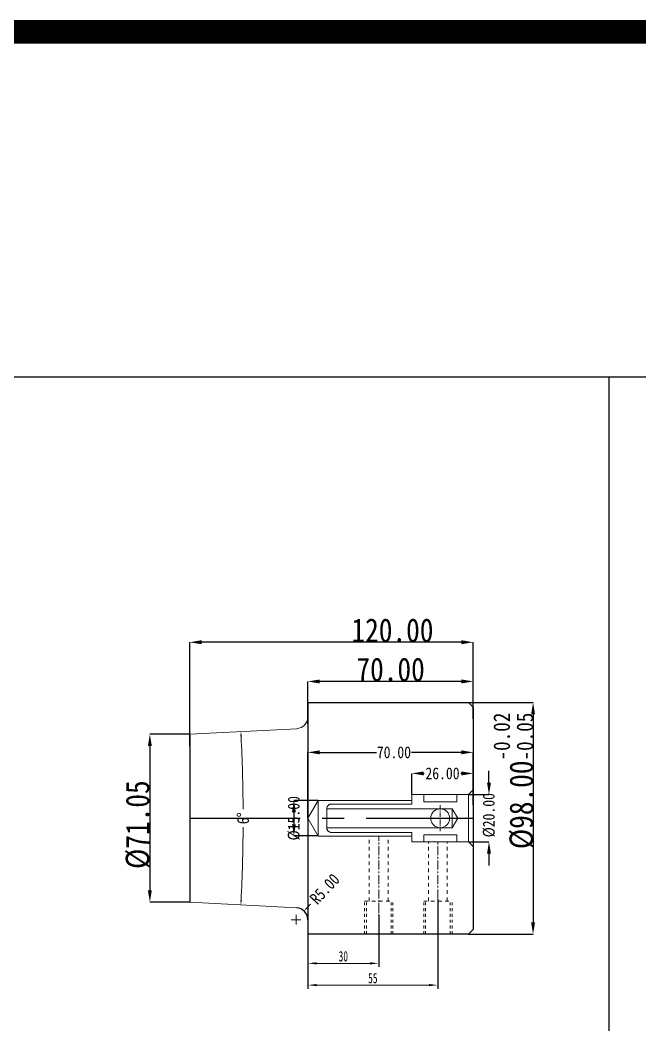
# Model space of a CAD drawing. Header units: millimetres. Extents: x 2667 to 4588, y -8940 to -2822.
# Drawn here: x 3329.3 to 3591.6, y -3246.5 to -2821.5 of the extents above; entities that cross this region are included whole.
import ezdxf

# ---------------------------------------------------------------- set-up
doc = ezdxf.new("R2010")
doc.units = ezdxf.units.MM
doc.header["$LTSCALE"] = 16.335
doc.header["$PDMODE"] = 3
doc.header["$PDSIZE"] = 8
for name, pattern in [('CENTER', [0.6, 0.375, -0.075, 0.075, -0.075]), ('HIDDEN', [0.2, 0.1, -0.1]), ('HIDDENX2', [0.75, 0.5, -0.25])]:
    doc.linetypes.add(name, pattern=pattern)
doc.layers.get('0').update_dxf_attribs({"linetype": 'CONTINUOUS'})
doc.layers.get('Defpoints').update_dxf_attribs({"linetype": 'CONTINUOUS'})
for name, color, linetype, lineweight in [('CDRAFT0', 7, 'CONTINUOUS', 35), ('cool', 153, 'HIDDEN', 9), ('screw', 33, 'CONTINUOUS', 13), ('虚线', 6, 'HIDDENX2', 13)]:
    doc.layers.add(name, color=color, linetype=linetype, lineweight=lineweight)
doc.styles.get("Standard").update_dxf_attribs({"font": 'txt', "width": 0.85})
doc.styles.add('标准', font='SIMFANG.TTF', dxfattribs={"width": 0.667})
doc.dimstyles.new('mold', dxfattribs={"dimtxt": 10, "dimasz": 5, "dimexe": 0, "dimexo": 0, "dimgap": 0, "dimtad": 1, "dimzin": 1, "dimdsep": 46, "dimtxsty": 'Standard', "dimcen": 0, "dimclrd": 4, "dimclre": 4, "dimclrt": 6, "dimazin": 0, "dimtfac": 1, "dimtofl": 0, "dimtmove": 0, "dimatfit": 3, "dimfxl": 0, "dimarcsym": 0})
doc.dimstyles.get("Standard").update_dxf_attribs({"dimtxt": 3.5, "dimasz": 3.5, "dimexe": 0.18, "dimexo": 0.0625, "dimgap": 0.09, "dimtad": 1, "dimdsep": 46, "dimtxsty": 'Standard', "dimcen": 0.09, "dimadec": 0, "dimazin": 0, "dimtol": 1, "dimtp": 0.01, "dimtm": 0.01, "dimtfac": 1, "dimtofl": 0, "dimtmove": 0, "dimatfit": 3, "dimfxl": 0, "dimtolj": 1, "dimarcsym": 0})
doc.dimstyles.new('STANDARD$0', dxfattribs={"dimscale": 2, "dimtxt": 3, "dimasz": 3, "dimexe": 1.25, "dimexo": 0.625, "dimgap": 0.5, "dimtad": 0, "dimdsep": 46, "dimlunit": 6, "dimtxsty": 'Standard', "dimblk": 'CLOSEDBLANK', "dimcen": 0, "dimclrt": 2, "dimazin": 2, "dimtfac": 2, "dimtmove": 1, "dimatfit": 3, "dimfxl": 0, "dimtolj": 1, "dimtzin": 0, "dimarcsym": 0})
doc.dimstyles.new('标准$0', dxfattribs={"dimscale": 1.5, "dimtxt": 2.918919, "dimasz": 2.5, "dimexe": 1, "dimexo": 0.625, "dimgap": 0.509619, "dimtad": 1, "dimdec": 1, "dimdsep": 46, "dimtxsty": '标准', "dimblk": '_CAXARROW', "dimcen": 0, "dimdle": 1, "dimazin": 2, "dimtfac": 0.707107, "dimtdec": 3, "dimtmove": 2, "dimatfit": 3, "dimfxl": 0, "dimfrac": 2, "dimtolj": 1, "dimtzin": 0, "dimlwd": 18, "dimarcsym": 0})

# ---------------------------------------------------------------- blocks, each defined once
blk = doc.blocks.new('*D38')
at = {"color": 4, "lineweight": -2}
for p, q in [((3451.06, -3119.34), (3451.06, -3101.25)), ((3516.06, -3101.25), (3456.06, -3101.25)), ((3521.06, -3112.11), (3521.06, -3101.25))]:
    blk.add_line(p, q, dxfattribs=at)
at = {"color": 4}
for points in [[(3456.06, -3100.41), (3456.06, -3102.08), (3451.06, -3101.25)], [(3516.06, -3100.41), (3516.06, -3102.08), (3521.06, -3101.25)]]:
    blk.add_solid(points, dxfattribs=at)
at = {"layer": 'Defpoints', "color": 0}
for p in [(3451.06, -3101.25), (3521.06, -3112.11), (3451.06, -3119.34)]:
    blk.add_point(p, dxfattribs=at)
at = {"color": 6, "insert": (3486.06, -3096.25), "char_height": 10, "attachment_point": 5}
blk.add_mtext('70.00', dxfattribs=at)
blk = doc.blocks.new('*D39')
at = {"color": 4, "lineweight": -2}
for p, q in [((3401.06, -3128.41), (3401.06, -3084.67)), ((3516.06, -3084.67), (3406.06, -3084.67)), ((3521.06, -3117.11), (3521.06, -3084.67))]:
    blk.add_line(p, q, dxfattribs=at)
at = {"color": 4}
for points in [[(3406.06, -3083.83), (3406.06, -3085.5), (3401.06, -3084.67)], [(3516.06, -3083.83), (3516.06, -3085.5), (3521.06, -3084.67)]]:
    blk.add_solid(points, dxfattribs=at)
at = {"layer": 'Defpoints', "color": 0}
for p in [(3401.06, -3084.67), (3521.06, -3117.11), (3401.06, -3128.41)]:
    blk.add_point(p, dxfattribs=at)
at = {"color": 6, "insert": (3486.85, -3079.67), "char_height": 10, "attachment_point": 5}
blk.add_mtext('120.00', dxfattribs=at)
blk = doc.blocks.new('*D40')
at = {"color": 4, "lineweight": -2}
for p, q in [((3519.06, -3110.11), (3546.36, -3110.11)), ((3546.36, -3115.11), (3546.36, -3203.11)), ((3519.06, -3208.11), (3546.36, -3208.11))]:
    blk.add_line(p, q, dxfattribs=at)
at = {"color": 4}
for points in [[(3545.52, -3115.11), (3547.19, -3115.11), (3546.36, -3110.11)], [(3545.52, -3203.11), (3547.19, -3203.11), (3546.36, -3208.11)]]:
    blk.add_solid(points, dxfattribs=at)
at = {"layer": 'Defpoints', "color": 0}
for p in [(3519.06, -3110.11), (3519.06, -3208.11), (3546.36, -3208.11)]:
    blk.add_point(p, dxfattribs=at)
at = {"color": 6, "insert": (3538.19, -3143.3), "char_height": 10, "attachment_point": 5, "rotation": 90}
blk.add_mtext('%%C98.00{\\H0.7x;\\S-0.02^ -0.05;}', dxfattribs=at)
blk = doc.blocks.new('*D41')
at = {"color": 4, "lineweight": -2}
for p, q in [((3495.06, -3149.11), (3495.06, -3140.15)), ((3500.06, -3140.15), (3500.24, -3140.15)), ((3516.06, -3140.15), (3515.82, -3140.15)), ((3521.06, -3147.11), (3521.06, -3140.15))]:
    blk.add_line(p, q, dxfattribs=at)
at = {"color": 4}
for points in [[(3500.06, -3139.32), (3500.06, -3140.98), (3495.06, -3140.15)], [(3516.06, -3139.32), (3516.06, -3140.98), (3521.06, -3140.15)]]:
    blk.add_solid(points, dxfattribs=at)
at = {"layer": 'Defpoints', "color": 0}
for p in [(3495.06, -3140.15), (3521.06, -3147.11), (3495.06, -3149.11)]:
    blk.add_point(p, dxfattribs=at)
at = {"color": 6, "insert": (3508.03, -3140.15), "char_height": 5, "attachment_point": 5}
blk.add_mtext('\\A1;26.00', dxfattribs=at)
blk = doc.blocks.new('*D42')
at = {"color": 4, "lineweight": -2}
for p, q in [((3455.39, -3151.61), (3445.16, -3151.61)), ((3445.16, -3156.61), (3445.16, -3161.61)), ((3455.39, -3166.61), (3445.16, -3166.61))]:
    blk.add_line(p, q, dxfattribs=at)
at = {"color": 4}
for points in [[(3444.33, -3156.61), (3445.99, -3156.61), (3445.16, -3151.61)], [(3444.33, -3161.61), (3445.99, -3161.61), (3445.16, -3166.61)]]:
    blk.add_solid(points, dxfattribs=at)
at = {"layer": 'Defpoints', "color": 0}
for p in [(3455.39, -3151.61), (3445.16, -3166.61), (3455.39, -3166.61)]:
    blk.add_point(p, dxfattribs=at)
at = {"color": 6, "insert": (3445.16, -3159.11), "char_height": 5, "attachment_point": 5, "rotation": 90}
blk.add_mtext('\\A1;%%c15.00', dxfattribs=at)
blk = doc.blocks.new('*D43')
at = {"color": 4, "lineweight": -2}
for p, q in [((3451.06, -3159.11), (3451.06, -3131.24)), ((3456.06, -3131.24), (3480.04, -3131.24)), ((3516.06, -3131.24), (3494.92, -3131.24)), ((3521.06, -3153.44), (3521.06, -3131.24))]:
    blk.add_line(p, q, dxfattribs=at)
at = {"color": 4}
for points in [[(3456.06, -3130.4), (3456.06, -3132.07), (3451.06, -3131.24)], [(3516.06, -3130.4), (3516.06, -3132.07), (3521.06, -3131.24)]]:
    blk.add_solid(points, dxfattribs=at)
at = {"layer": 'Defpoints', "color": 0}
for p in [(3451.06, -3131.24), (3521.06, -3153.44), (3451.06, -3159.11)]:
    blk.add_point(p, dxfattribs=at)
at = {"color": 6, "insert": (3487.48, -3131.24), "char_height": 5, "attachment_point": 5}
blk.add_mtext('\\A1;70.00', dxfattribs=at)
blk = doc.blocks.new('*D87')
at = {"color": 4, "lineweight": -2}
for p, q in [((3527.69, -3144.11), (3527.69, -3139.11)), ((3519.06, -3149.11), (3527.69, -3149.11)), ((3519.06, -3169.11), (3527.69, -3169.11)), ((3527.69, -3174.11), (3527.69, -3179.11))]:
    blk.add_line(p, q, dxfattribs=at)
at = {"color": 4}
for points in [[(3526.86, -3144.11), (3528.52, -3144.11), (3527.69, -3149.11)], [(3526.86, -3174.11), (3528.52, -3174.11), (3527.69, -3169.11)]]:
    blk.add_solid(points, dxfattribs=at)
at = {"layer": 'Defpoints', "color": 0}
for p in [(3519.06, -3149.11), (3519.06, -3169.11), (3527.69, -3169.11)]:
    blk.add_point(p, dxfattribs=at)
at = {"color": 6, "insert": (3527.69, -3157.82), "char_height": 5, "attachment_point": 5, "rotation": 90}
blk.add_mtext('\\A1;%%c20.00', dxfattribs=at)
blk = doc.blocks.new('_CAXARROW')
blk.add_hatch(color=0).paths.add_polyline_path([(0, 0), (-1, 0.125), (-1, -0.125)], flags=0)
blk = doc.blocks.new('*D89')
at = {"layer": 'CDRAFT0', "color": 0, "linetype": 'Continuous', "lineweight": -2}
for p, q in [((3451.06, -3187.56), (3451.06, -3221.97)), ((3481.06, -3200.05), (3481.06, -3221.97))]:
    blk.add_line(p, q, dxfattribs=at)
at = {"layer": 'CDRAFT0', "color": 0, "linetype": 'Continuous', "lineweight": 18}
blk.add_line((3477.31, -3220.47), (3454.81, -3220.47), dxfattribs=at)
at = {"layer": 'Defpoints', "color": 0}
for p in [(3451.06, -3186.62), (3481.06, -3199.11), (3451.06, -3220.47)]:
    blk.add_point(p, dxfattribs=at)
at = {"layer": 'CDRAFT0', "color": 0, "lineweight": 18, "xscale": 3.75, "yscale": 3.75, "zscale": 3.75, "rotation": 180}
blk.add_blockref('_CAXARROW', (3451.06, -3220.47), dxfattribs=at)
at = {"layer": 'CDRAFT0', "color": 0, "lineweight": 18, "xscale": 3.75, "yscale": 3.75, "zscale": 3.75}
blk.add_blockref('_CAXARROW', (3481.06, -3220.47), dxfattribs=at)
at = {"layer": 'CDRAFT0', "color": 0, "insert": (3466.06, -3217.52), "char_height": 4.378, "attachment_point": 5, "style": '标准'}
blk.add_mtext('\\A1;30', dxfattribs=at)
blk = doc.blocks.new('*D90')
at = {"layer": 'CDRAFT0', "color": 0, "linetype": 'Continuous', "lineweight": -2}
for p, q in [((3451.06, -3185.69), (3451.06, -3231.18)), ((3506.06, -3193.28), (3506.06, -3231.18))]:
    blk.add_line(p, q, dxfattribs=at)
at = {"layer": 'CDRAFT0', "color": 0, "linetype": 'Continuous', "lineweight": 18}
blk.add_line((3454.81, -3229.68), (3502.31, -3229.68), dxfattribs=at)
at = {"layer": 'Defpoints', "color": 0}
for p in [(3451.06, -3184.75), (3506.06, -3192.34), (3506.06, -3229.68)]:
    blk.add_point(p, dxfattribs=at)
at = {"layer": 'CDRAFT0', "color": 0, "lineweight": 18, "xscale": 3.75, "yscale": 3.75, "zscale": 3.75, "rotation": 180}
blk.add_blockref('_CAXARROW', (3451.06, -3229.68), dxfattribs=at)
at = {"layer": 'CDRAFT0', "color": 0, "lineweight": 18, "xscale": 3.75, "yscale": 3.75, "zscale": 3.75}
blk.add_blockref('_CAXARROW', (3506.06, -3229.68), dxfattribs=at)
at = {"layer": 'CDRAFT0', "color": 0, "insert": (3478.56, -3226.73), "char_height": 4.378, "attachment_point": 5, "style": '标准'}
blk.add_mtext('\\A1;55', dxfattribs=at)
blk = doc.blocks.new('*D56')
at = {"color": 4, "lineweight": -2}
for p, q in [((3401.06, -3123.59), (3384.21, -3123.59)), ((3384.21, -3128.59), (3384.21, -3189.64)), ((3401.06, -3194.64), (3384.21, -3194.64))]:
    blk.add_line(p, q, dxfattribs=at)
at = {"color": 4}
for points in [[(3383.37, -3128.59), (3385.04, -3128.59), (3384.21, -3123.59)], [(3383.37, -3189.64), (3385.04, -3189.64), (3384.21, -3194.64)]]:
    blk.add_solid(points, dxfattribs=at)
at = {"layer": 'Defpoints', "color": 0}
for p in [(3401.06, -3123.59), (3384.21, -3194.64), (3401.06, -3194.64)]:
    blk.add_point(p, dxfattribs=at)
at = {"color": 6, "insert": (3379.21, -3161.81), "char_height": 10, "attachment_point": 5, "rotation": 90}
blk.add_mtext('%%c71.05', dxfattribs=at)
blk = doc.blocks.new('*D101')
at = {"color": 0, "lineweight": 0}
blk.add_line((3452.21, -3195.43), (3450.84, -3196.89), dxfattribs=at)
at = {"color": 1, "lineweight": 0}
for p, q in [((3446.06, -3204), (3446.06, -3200)), ((3444.06, -3202), (3448.06, -3202))]:
    blk.add_line(p, q, dxfattribs=at)
at = {"color": 0}
blk.add_solid([(3450.6, -3196.66), (3451.09, -3197.12), (3449.48, -3198.35)], dxfattribs=at)
at = {"layer": 'Defpoints', "color": 0}
for p in [(3449.48, -3198.35), (3446.06, -3202)]:
    blk.add_point(p, dxfattribs=at)
at = {"color": 0, "lineweight": 0, "insert": (3458.21, -3189), "char_height": 5, "attachment_point": 5, "rotation": 46.9453}
blk.add_mtext('\\A1;R5.00', dxfattribs=at)
blk = doc.blocks.new('*D102')
at = {"color": 0, "lineweight": 0}
for start, end in [(0.31356, 2.8364), (357.1636, 359.68644)]:
    blk.add_arc((2723.22, -3159.11), 700.45, start, end, dxfattribs=at)
at = {"color": 0}
for points in [[(3422.48, -3124.47), (3423.15, -3124.44), (3422.71, -3122.46)], [(3423.15, -3193.79), (3422.48, -3193.76), (3422.71, -3195.77)]]:
    blk.add_solid(points, dxfattribs=at)
at = {"layer": 'Defpoints', "color": 0}
for p in [(3446.33, -3121.22), (3401.06, -3123.59), (3423.57, -3146.89), (3401.06, -3194.64), (3446.33, -3197.01)]:
    blk.add_point(p, dxfattribs=at)
at = {"color": 0, "lineweight": 0, "insert": (3423.67, -3159.11), "char_height": 5, "attachment_point": 5, "rotation": 90}
blk.add_mtext('\\A1;6°', dxfattribs=at)

msp = doc.modelspace()

# ---------------------------------------------------------------- linework, layer by layer
at = {"ltscale": 0.5}
msp.add_line((3578.421, -2972.433), (3578.421, -3658.147), dxfattribs=at)
for p, q in [((3451.064, -3110.114), (3451.064, -3208.114)), ((3451.064, -3110.114), (3519.064, -3110.114)), ((3519.064, -3110.114), (3521.064, -3112.115)), ((3521.064, -3112.115), (3521.064, -3206.114)), ((3401.064, -3123.59), (3401.064, -3194.638)), ((3519.064, -3208.114), (3451.064, -3208.114)), ((3521.064, -3206.114), (3519.064, -3208.114))]:
    msp.add_line(p, q)
at = {"lineweight": 0}
for p, q in [((3401.064, -3123.59), (3446.325, -3121.218)), ((3401.064, -3194.638), (3446.325, -3197.01))]:
    msp.add_line(p, q, dxfattribs=at)
at = {"color": 1, "linetype": 'CENTER', "ltscale": 7.62}
msp.add_line((3401.064, -3159.114), (3521.064, -3159.114), dxfattribs=at)
at = {"const_width": 10}
msp.add_lwpolyline([(2671.774, -2826.535), (4583.285, -2826.535), (4583.285, -8935.467), (2671.774, -8935.467)], close=True, dxfattribs=at)
at = {"ltscale": 0.5}
msp.add_lwpolyline([(3076.297, -2972.433), (3957.986, -2972.433), (3957.986, -3658.147), (3076.297, -3658.147)], close=True, dxfattribs=at)
at = {"lineweight": 0}
msp.add_arc((3446.064, -3116.225), 5, 273, 0, dxfattribs=at)
at = {"ltscale": 0.5}
msp.add_arc((3446.064, -3202.004), 5, 0, 87, dxfattribs=at)
at = {"layer": 'cool', "ltscale": 0.932966}
for p, q in [((3477.064, -3194.114), (3477.064, -3166.614)), ((3485.064, -3194.114), (3485.064, -3166.614)), ((3502.064, -3194.114), (3502.064, -3169.114)), ((3510.064, -3194.115), (3510.064, -3169.114)), ((3475.064, -3194.114), (3487.064, -3194.114)), ((3500.064, -3194.114), (3512.064, -3194.115))]:
    msp.add_line(p, q, dxfattribs=at)
at = {"layer": 'cool', "color": 1, "linetype": 'CENTER', "ltscale": 0.621977}
for p, q in [((3481.064, -3199.114), (3481.064, -3166.614)), ((3506.064, -3199.114), (3506.064, -3169.114))]:
    msp.add_line(p, q, dxfattribs=at)
at = {"layer": 'screw', "color": 92, "linetype": 'HIDDEN', "ltscale": 0.746373}
for p, q in [((3475.064, -3208.114), (3475.064, -3194.114)), ((3487.064, -3208.114), (3487.064, -3194.114)), ((3500.064, -3208.114), (3500.064, -3194.114)), ((3512.064, -3208.114), (3512.064, -3194.115))]:
    msp.add_line(p, q, dxfattribs=at)
at = {"layer": 'screw', "linetype": 'HIDDEN', "ltscale": 0.746373}
for p, q in [((3475.814, -3208.114), (3475.814, -3194.114)), ((3486.314, -3208.114), (3486.314, -3194.114)), ((3500.814, -3208.114), (3500.814, -3194.114)), ((3511.314, -3208.114), (3511.314, -3194.115))]:
    msp.add_line(p, q, dxfattribs=at)
at = {"layer": 'screw', "color": 1, "linetype": 'CENTER', "ltscale": 0.466483}
for p, q in [((3481.064, -3208.114), (3481.064, -3194.114)), ((3506.064, -3208.114), (3506.064, -3194.114))]:
    msp.add_line(p, q, dxfattribs=at)
at = {"layer": '虚线', "ltscale": 10}
for p, q in [((3519.064, -3149.114), (3521.064, -3147.114)), ((3451.064, -3159.114), (3455.394, -3151.614)), ((3495.064, -3151.614), (3455.394, -3151.614)), ((3455.394, -3151.614), (3455.394, -3166.614)), ((3495.064, -3153.114), (3461.064, -3153.114)), ((3495.064, -3149.114), (3495.064, -3153.114)), ((3519.064, -3149.114), (3495.064, -3149.114)), ((3500.064, -3149.114), (3500.064, -3152.114)), ((3514.064, -3152.114), (3500.064, -3152.114)), ((3514.064, -3149.114), (3514.064, -3152.114)), ((3519.064, -3149.114), (3519.064, -3169.114)), ((3459.064, -3155.114), (3512.188, -3155.114)), ((3459.064, -3163.114), (3459.064, -3155.114)), ((3512.186, -3155.114), (3512.168, -3163.11)), ((3514.485, -3159.096), (3512.186, -3155.114)), ((3451.064, -3159.114), (3455.394, -3166.614)), ((3514.485, -3159.096), (3512.165, -3163.114)), ((3459.064, -3163.114), (3512.165, -3163.114)), ((3495.064, -3165.114), (3461.064, -3165.114)), ((3495.064, -3169.114), (3495.064, -3165.114)), ((3495.064, -3166.614), (3455.394, -3166.614)), ((3519.064, -3169.114), (3495.064, -3169.114)), ((3500.064, -3169.114), (3500.064, -3166.114)), ((3514.064, -3166.114), (3500.064, -3166.114)), ((3514.064, -3169.114), (3514.064, -3166.114)), ((3519.064, -3169.114), (3521.064, -3171.114))]:
    msp.add_line(p, q, dxfattribs=at)
at = {"layer": '虚线', "color": 1, "linetype": 'CENTER', "ltscale": 0.310989}
for p, q in [((3507.064, -3164.614), (3507.064, -3153.614)), ((3501.564, -3159.114), (3512.564, -3159.114))]:
    msp.add_line(p, q, dxfattribs=at)
at = {"layer": '虚线', "ltscale": 10}
msp.add_circle((3507.064, -3159.114), 4, dxfattribs=at)
for centre, start, end in [((3461.064, -3155.114), 90, 180), ((3461.064, -3163.114), 180, 270)]:
    msp.add_arc(centre, 2, start, end, dxfattribs=at)

# ---------------------------------------------------------------- dimensions: what is measured, and where the dimension line sits
at = {"color": 6}
for base, p1, p2, picture, middle in [((3401.064, -3084.667), (3521.064, -3117.115), (3401.064, -3128.415), '*D39', (3486.855, -3084.667)), ((3451.064, -3101.246), (3521.064, -3112.115), (3451.064, -3119.339), '*D38', (3486.064, -3101.246))]:
    dim = msp.add_linear_dim(base=base, p1=p1, p2=p2, dimstyle='mold', dxfattribs=at)
    dim.commit()
    dim.dimension.update_dxf_attribs({"geometry": picture, "text_midpoint": middle, "dimtype": 160})
for base, p1, p2, text, picture, middle in [((3546.357, -3208.114), (3519.064, -3110.114), (3519.064, -3208.114), '%%C<>{\\H0.7x;\\S-0.02^ -0.05;}', '*D40', (3546.357, -3143.304)), ((3384.207, -3194.638), (3401.064, -3123.59), (3401.064, -3194.638), '%%c<>', '*D56', (3384.207, -3161.812))]:
    dim = msp.add_linear_dim(base=base, p1=p1, p2=p2, angle=90, text=text, dimstyle='mold', dxfattribs=at)
    dim.commit()
    dim.dimension.update_dxf_attribs({"geometry": picture, "text_midpoint": middle, "dimtype": 160})
at = {"lineweight": 0}
dim = msp.add_angular_dim_2l(base=(3423.566, -3146.89), line1=((3401.064, -3194.638), (3446.325, -3197.01)), line2=((3401.064, -3123.59), (3446.325, -3121.218)), dimstyle='Standard', override={"dimtxt": 5, "dimasz": 2, "dimexe": 1, "dimexo": 1, "dimgap": 1, "dimtad": 0, "dimzin": 0, "dimdsep": 0, "dimcen": 2, "dimclre": 1, "dimtol": 0, "dimtp": 0, "dimtm": 0, "dimtzin": 0, "dimlwd": 0, "dimlwe": 0}, dxfattribs=at)
dim.commit()
dim.dimension.update_dxf_attribs({"geometry": '*D102', "text_midpoint": (3423.672, -3159.114), "dimtype": 162})
for base, p1, p2, picture, middle in [((3451.064, -3131.235), (3521.064, -3153.44), (3451.064, -3159.114), '*D43', (3487.481, -3131.235)), ((3495.064, -3140.149), (3521.064, -3147.114), (3495.064, -3149.114), '*D41', (3508.03, -3140.149))]:
    dim = msp.add_linear_dim(base=base, p1=p1, p2=p2, dimstyle='STANDARD$0', override={"dimscale": 1, "dimtxt": 5, "dimasz": 5, "dimexe": 0, "dimexo": 0, "dimgap": 0, "dimzin": 0, "dimlunit": 2, "dimclrd": 4, "dimclre": 4, "dimclrt": 6, "dimazin": 0, "dimtp": 0.01, "dimtm": 0.01, "dimtfac": 1, "dimtofl": 0, "dimtmove": 0, "dimfxl": 1.25})
    dim.commit()
    dim.dimension.update_dxf_attribs({"geometry": picture, "text_midpoint": middle, "dimtype": 160})
for base, p1, p2, picture, middle in [((3527.691, -3169.114), (3519.064, -3149.114), (3519.064, -3169.114), '*D87', (3527.691, -3157.824)), ((3445.159, -3166.614), (3455.394, -3151.614), (3455.394, -3166.614), '*D42', (3445.159, -3159.114))]:
    dim = msp.add_linear_dim(base=base, p1=p1, p2=p2, angle=90, text='%%c<>', dimstyle='STANDARD$0', override={"dimscale": 1, "dimtxt": 5, "dimasz": 5, "dimexe": 0, "dimexo": 0, "dimgap": 0, "dimzin": 0, "dimlunit": 2, "dimclrd": 4, "dimclre": 4, "dimclrt": 6, "dimazin": 0, "dimtp": 0.01, "dimtm": 0.01, "dimtfac": 1, "dimtofl": 0, "dimtmove": 0, "dimfxl": 1.25})
    dim.commit()
    dim.dimension.update_dxf_attribs({"geometry": picture, "text_midpoint": middle, "dimtype": 160})
dim = msp.add_radius_dim(center=(3446.064, -3202.004), mpoint=(3449.477, -3198.35), dimstyle='Standard', override={"dimtxt": 5, "dimasz": 2, "dimexe": 1, "dimexo": 1, "dimgap": 1, "dimtad": 0, "dimzin": 0, "dimdsep": 0, "dimcen": 2, "dimclre": 1, "dimtol": 0, "dimtp": 0, "dimtm": 0, "dimtzin": 0, "dimlwd": 0, "dimlwe": 0}, dxfattribs=at)
dim.commit()
dim.dimension.update_dxf_attribs({"geometry": '*D101', "text_midpoint": (3458.21, -3189.003)})
at = {"layer": 'CDRAFT0'}
for base, p1, p2, picture, middle in [((3506.064, -3229.68), (3451.064, -3184.754), (3506.064, -3192.342), '*D90', (3478.564, -3226.726)), ((3451.064, -3220.473), (3481.064, -3199.114), (3451.064, -3186.624), '*D89', (3466.064, -3217.52))]:
    dim = msp.add_linear_dim(base=base, p1=p1, p2=p2, dimstyle='标准$0', override={"dimdec": 2, "dimtdec": 2, "dimfxl": 1.25}, dxfattribs=at)
    dim.commit()
    dim.dimension.update_dxf_attribs({"geometry": picture, "text_midpoint": middle})

doc.saveas('drawing.dxf')
